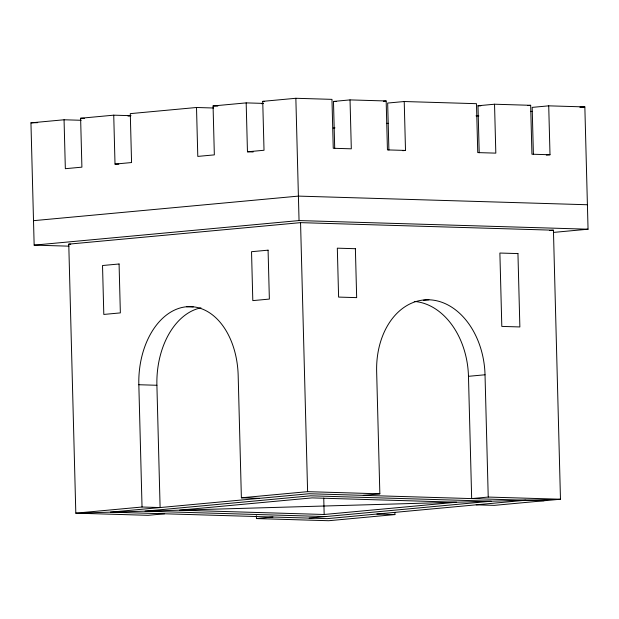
<?xml version="1.0" encoding="UTF-8"?>
<svg xmlns="http://www.w3.org/2000/svg" width="619" height="619" viewBox="0 0 619 619"><rect width="100%" height="100%" fill="white"/><g stroke="black" fill="none" stroke-linecap="round" stroke-linejoin="round"><path stroke-width="0.93" d="M68.949 246.169L34.153 245.132L30.95 122.848L64.059 119.777L81.174 120.287M64.059 119.777L65.343 168.693L81.901 167.153L80.617 118.244L113.734 115.173L130.841 115.683M213.625 108.008L196.509 107.497L130.284 113.633L131.568 162.549L115.01 164.081L113.734 115.173M196.509 107.497L197.794 156.406L214.344 154.874L213.068 105.957L246.176 102.886L263.292 103.396M246.176 102.886L247.461 151.802L264.019 150.262L262.735 101.354L295.851 98.282L331.97 99.365L333.254 148.274L351.313 148.815L350.037 99.899L386.163 100.982L387.44 149.899L405.507 150.432L404.222 101.524L476.475 103.683L477.752 152.599L495.819 153.133L494.535 104.224L530.661 105.307L531.938 154.216L550.005 154.758L548.72 105.841L584.847 106.925L588.05 229.208L553.494 232.411M128.009 116.063L130.849 115.799M261.404 103.69L263.299 103.512M334.709 148.428L333.479 101.439L350.037 99.899M383.401 101.237L386.163 100.982M404.222 101.524L387.664 103.056L388.894 150.053M479.207 152.754L477.976 105.756L494.535 104.224M527.899 105.563L530.661 105.307M548.72 105.841L532.17 107.381L533.4 154.371M333.161 128.048L335.003 127.878M580.119 107.366L584.847 106.925L580.042 107.064M402.745 150.688L405.507 150.432M546.322 155.098L550.005 154.758M33.511 220.674L298.412 196.107L587.408 204.75M34.153 245.132L299.047 220.565L588.05 229.208M164.623 513.778L148.065 515.317L75.812 513.159L68.771 244.134L300.555 222.639L553.432 230.198L560.474 499.224L494.248 505.367L476.189 504.825M549.587 230.562L553.432 230.198M423.396 300.3L428.913 299.789A73.529 54.023 84.7 0 1 485.025 374.781L488.229 497.065L471.67 498.597L468.467 376.313A73.529 54.023 84.7 0 0 414.235 301.422M468.467 376.313L485.025 374.781M200.951 307.844A73.529 49.682 -88.3 0 0 156.901 385.273L160.104 507.557L142.037 507.015L75.812 513.159L560.474 499.224L488.229 497.065M142.037 507.015L138.834 384.732A73.529 49.682 -88.3 0 1 186.582 306.753A73.529 49.682 -88.3 0 1 238.176 375.516L241.379 497.8L307.604 491.664L379.849 493.823L376.646 371.539A73.529 54.023 84.7 0 1 428.913 299.789M363.291 495.355L379.849 493.823M256.367 515.666L256.444 518.56L272.994 517.02M324.17 514.49L456.621 502.21L312.123 497.885L179.672 510.172L324.17 514.49L323.745 498.078M309.121 518.103L491.238 501.212L310.614 495.811L145.055 511.162L325.679 516.571M525.856 500.222L327.18 518.645L110.437 512.161L309.105 493.738L543.923 500.756M394.868 512.648L394.914 514.575L328.689 520.718L256.444 518.56M30.95 122.848L37.682 122.655M333.479 101.439L336.334 101.524M477.976 105.756L480.831 105.841M262.735 101.354L264.638 101.408M530.429 111.389L532.325 111.443M213.068 105.957L217.818 106.097M476.003 115.854L478.858 115.939M386.573 123.328L388.469 123.39M80.617 118.244L84.424 118.353M247.461 151.802L253.163 151.972M115.01 164.081L118.817 164.197M68.771 244.134L70.698 244.196M186.582 306.753L193.236 306.954M138.834 384.732L156.901 385.273M241.379 497.8L259.438 498.341M376.855 514.041L394.914 514.575M300.555 222.639L307.604 491.664M295.851 98.282L299.047 220.565M119.08 263.988L102.522 265.52L103.806 314.437L120.357 312.897L119.08 263.988M268.081 250.169L251.531 251.701L252.807 300.617L269.366 299.078L268.081 250.169M355.383 248.714L337.324 248.173L338.601 297.089L356.668 297.631L355.383 248.714M517.948 253.581L499.881 253.039L501.808 326.406L519.867 326.948L517.948 253.581"/></g></svg>
